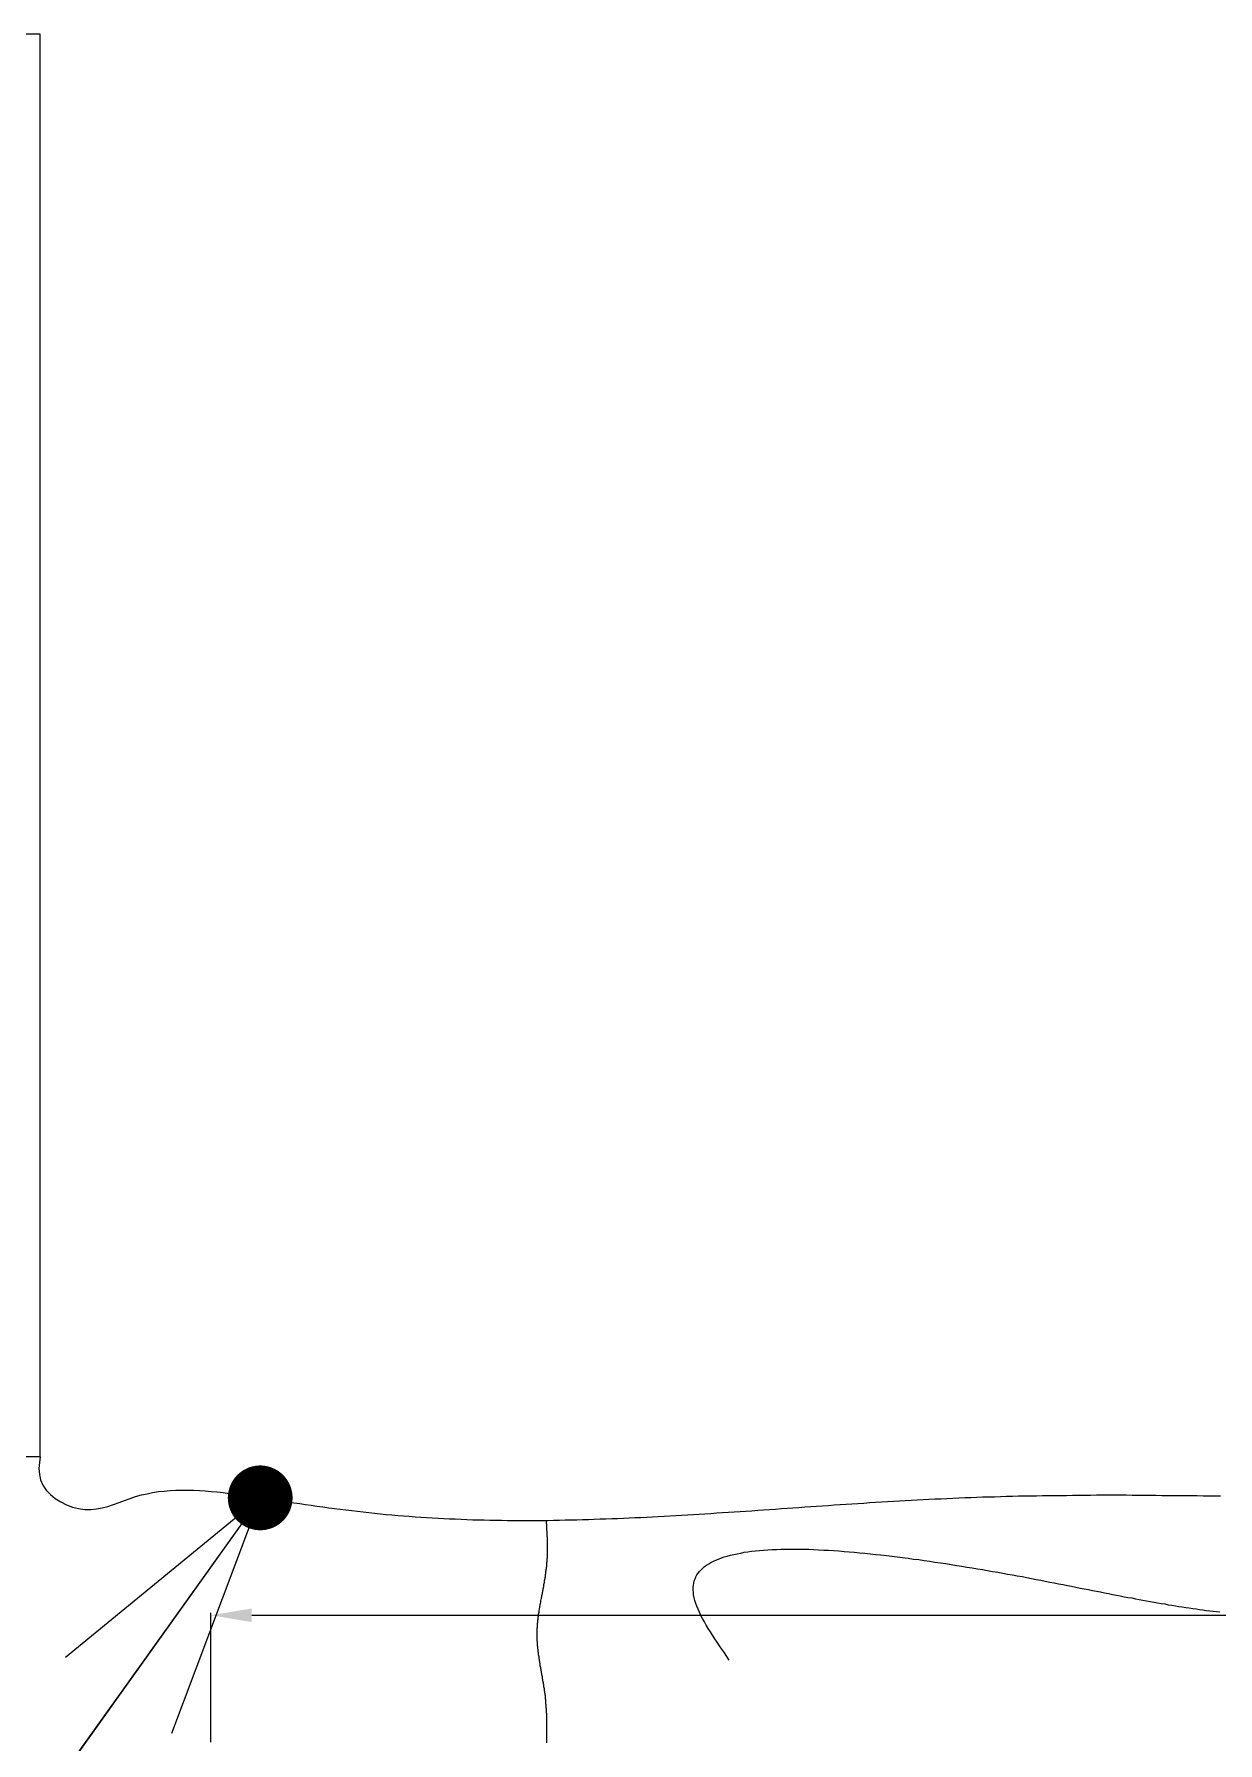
# Model space of a CAD drawing. Extents: x 443 to 1217, y -1921 to -677.
# Drawn here: x 758.74 to 768.22, y -760.84 to -747.15 of the extents above; entities that cross this region are included whole.
import ezdxf

# ---------------------------------------------------------------- set-up
doc = ezdxf.new("R2010")
doc.units = 0
doc.header["$MEASUREMENT"] = 0
doc.layers.get('0').update_dxf_attribs({"linetype": 'CONTINUOUS'})
for name, color, linetype in [('1', 7, 'CONTINUOUS'), ('10', 7, 'CONTINUOUS'), ('3', 8, 'CONTINUOUS')]:
    doc.layers.add(name, color=color, linetype=linetype)

msp = doc.modelspace()

# ---------------------------------------------------------------- linework, layer by layer
at = {"color": 7, "linetype": 'Continuous'}
msp.add_line((760.548, -758.877), (747.53, -777.087), dxfattribs=at)
at = {"color": 0}
for q in [(758.989, -760.156), (759.035, -760.988), (759.837, -760.764)]:
    msp.add_line((760.548, -758.877), q, dxfattribs=at)
at = {"color": 0, "const_width": 0.26}
msp.add_lwpolyline([(760.677, -758.89, 1), (760.419, -758.864, 1), (760.677, -758.89)], format="xyb", dxfattribs=at)
at = {"layer": '1', "color": 7}
for p, q in [((762.842, -759.065), (762.842, -759.057)), ((762.843, -759.072), (762.842, -759.065)), ((762.843, -759.081), (762.843, -759.072)), ((762.844, -759.089), (762.843, -759.081)), ((762.844, -759.097), (762.844, -759.089)), ((762.845, -759.105), (762.844, -759.097)), ((762.845, -759.113), (762.845, -759.105)), ((762.845, -759.121), (762.845, -759.113)), ((762.846, -759.129), (762.845, -759.121)), ((762.846, -759.138), (762.846, -759.129)), ((762.847, -759.145), (762.846, -759.138)), ((762.847, -759.153), (762.847, -759.145)), ((762.847, -759.162), (762.847, -759.153)), ((762.848, -759.169), (762.847, -759.162)), ((762.848, -759.178), (762.848, -759.169)), ((762.848, -759.186), (762.848, -759.178)), ((762.849, -759.193), (762.848, -759.186)), ((762.849, -759.202), (762.849, -759.193)), ((762.849, -759.21), (762.849, -759.202)), ((762.849, -759.217), (762.849, -759.21)), ((762.85, -759.226), (762.849, -759.217)), ((762.848, -759.362), (762.849, -759.355)), ((762.849, -759.338), (762.85, -759.331)), ((762.849, -759.346), (762.849, -759.338)), ((762.849, -759.355), (762.849, -759.346)), ((762.85, -759.234), (762.85, -759.226)), ((762.85, -759.242), (762.85, -759.234)), ((762.85, -759.25), (762.85, -759.242)), ((762.85, -759.258), (762.85, -759.25)), ((762.85, -759.266), (762.85, -759.258)), ((762.85, -759.274), (762.85, -759.266)), ((762.85, -759.282), (762.85, -759.274)), ((762.85, -759.29), (762.85, -759.282)), ((762.85, -759.298), (762.85, -759.29)), ((762.85, -759.307), (762.85, -759.298)), ((762.85, -759.314), (762.85, -759.307)), ((762.85, -759.322), (762.85, -759.314)), ((762.85, -759.331), (762.85, -759.322)), ((764.221, -759.367), (764.243, -759.358)), ((764.243, -759.358), (764.267, -759.35)), ((764.267, -759.35), (764.291, -759.343)), ((764.291, -759.343), (764.316, -759.336)), ((764.316, -759.336), (764.342, -759.33)), ((764.342, -759.33), (764.369, -759.324)), ((764.369, -759.324), (764.398, -759.319)), ((764.398, -759.319), (764.426, -759.313)), ((764.426, -759.313), (764.456, -759.309)), ((764.456, -759.309), (764.486, -759.305)), ((764.486, -759.305), (764.518, -759.301)), ((764.518, -759.301), (764.549, -759.298)), ((764.549, -759.298), (764.582, -759.296)), ((764.582, -759.296), (764.616, -759.294)), ((764.616, -759.294), (764.65, -759.291)), ((764.65, -759.291), (764.684, -759.29)), ((764.684, -759.29), (764.719, -759.289)), ((764.719, -759.289), (764.755, -759.288)), ((764.755, -759.288), (764.792, -759.288)), ((764.792, -759.288), (764.829, -759.288)), ((764.829, -759.288), (764.866, -759.288)), ((764.866, -759.288), (764.905, -759.289)), ((764.905, -759.289), (764.944, -759.289)), ((764.944, -759.289), (764.983, -759.291)), ((764.983, -759.291), (765.022, -759.293)), ((765.022, -759.293), (765.063, -759.295)), ((765.063, -759.295), (765.103, -759.297)), ((765.103, -759.297), (765.143, -759.299)), ((765.143, -759.299), (765.185, -759.302)), ((765.185, -759.302), (765.226, -759.306)), ((765.226, -759.306), (765.267, -759.309)), ((765.267, -759.309), (765.31, -759.312)), ((765.31, -759.312), (765.351, -759.317)), ((765.351, -759.317), (765.394, -759.321)), ((765.394, -759.321), (765.436, -759.325)), ((765.436, -759.325), (765.48, -759.33)), ((765.48, -759.33), (765.522, -759.334)), ((765.522, -759.334), (765.566, -759.339)), ((765.566, -759.339), (765.609, -759.344)), ((765.609, -759.344), (765.652, -759.349)), ((765.652, -759.349), (765.696, -759.355)), ((765.696, -759.355), (765.739, -759.36)), ((765.739, -759.36), (765.782, -759.367)), ((762.834, -759.499), (762.835, -759.491)), ((762.835, -759.491), (762.836, -759.482)), ((762.836, -759.482), (762.837, -759.475)), ((762.837, -759.475), (762.838, -759.467)), ((762.838, -759.467), (762.839, -759.458)), ((762.839, -759.458), (762.84, -759.451)), ((762.84, -759.451), (762.842, -759.443)), ((762.842, -759.443), (762.843, -759.434)), ((762.843, -759.434), (762.844, -759.427)), ((762.844, -759.427), (762.845, -759.419)), ((762.845, -759.41), (762.846, -759.403)), ((762.845, -759.419), (762.845, -759.41)), ((762.846, -759.395), (762.847, -759.386)), ((762.846, -759.403), (762.846, -759.395)), ((762.847, -759.379), (762.848, -759.37)), ((762.847, -759.386), (762.847, -759.379)), ((762.848, -759.37), (762.848, -759.362)), ((764.039, -759.509), (764.048, -759.494)), ((764.048, -759.494), (764.058, -759.48)), ((764.058, -759.48), (764.069, -759.466)), ((764.069, -759.466), (764.082, -759.453)), ((764.082, -759.453), (764.095, -759.44)), ((764.095, -759.44), (764.109, -759.428)), ((764.109, -759.428), (764.125, -759.416)), ((764.125, -759.416), (764.142, -759.405)), ((764.142, -759.405), (764.16, -759.394)), ((764.16, -759.394), (764.18, -759.384)), ((764.18, -759.384), (764.199, -759.375)), ((764.199, -759.375), (764.221, -759.367)), ((765.782, -759.367), (765.825, -759.372)), ((765.825, -759.372), (765.869, -759.379)), ((765.869, -759.379), (765.913, -759.384)), ((765.913, -759.384), (765.955, -759.391)), ((765.955, -759.391), (765.999, -759.397)), ((765.999, -759.397), (766.041, -759.404)), ((766.041, -759.404), (766.084, -759.41)), ((766.084, -759.41), (766.127, -759.418)), ((766.127, -759.418), (766.169, -759.424)), ((766.169, -759.424), (766.211, -759.431)), ((766.211, -759.431), (766.253, -759.437)), ((766.253, -759.437), (766.295, -759.445)), ((766.295, -759.445), (766.337, -759.452)), ((766.337, -759.452), (766.377, -759.459)), ((766.377, -759.459), (766.417, -759.466)), ((766.417, -759.466), (766.458, -759.473)), ((766.458, -759.473), (766.498, -759.48)), ((766.498, -759.48), (766.537, -759.488)), ((766.537, -759.488), (766.576, -759.494)), ((766.576, -759.494), (766.614, -759.502)), ((762.809, -759.642), (762.81, -759.634)), ((762.81, -759.634), (762.812, -759.626)), ((762.812, -759.626), (762.813, -759.618)), ((762.813, -759.618), (762.815, -759.61)), ((762.815, -759.61), (762.816, -759.602)), ((762.816, -759.602), (762.818, -759.594)), ((762.818, -759.594), (762.82, -759.586)), ((762.82, -759.586), (762.821, -759.578)), ((762.821, -759.578), (762.822, -759.57)), ((762.822, -759.57), (762.824, -759.563)), ((762.824, -759.563), (762.825, -759.554)), ((762.825, -759.554), (762.826, -759.546)), ((762.826, -759.546), (762.827, -759.539)), ((762.827, -759.539), (762.83, -759.53)), ((762.83, -759.53), (762.831, -759.522)), ((762.831, -759.522), (762.832, -759.515)), ((762.832, -759.515), (762.833, -759.506)), ((762.833, -759.506), (762.834, -759.499)), ((764.017, -759.596), (764.019, -759.577)), ((764.017, -759.615), (764.017, -759.596)), ((764.019, -759.635), (764.017, -759.615)), ((764.019, -759.577), (764.022, -759.56)), ((764.022, -759.56), (764.026, -759.542)), ((764.026, -759.542), (764.033, -759.526)), ((764.033, -759.526), (764.039, -759.509)), ((766.614, -759.502), (766.653, -759.508)), ((766.653, -759.508), (766.691, -759.516)), ((766.691, -759.516), (766.728, -759.522)), ((766.728, -759.522), (766.765, -759.53)), ((766.765, -759.53), (766.802, -759.537)), ((766.802, -759.537), (766.839, -759.543)), ((766.839, -759.543), (766.875, -759.551)), ((766.875, -759.551), (766.91, -759.557)), ((766.91, -759.557), (766.946, -759.565)), ((766.946, -759.565), (766.981, -759.572)), ((766.981, -759.572), (767.016, -759.578)), ((767.016, -759.578), (767.049, -759.585)), ((767.049, -759.585), (767.084, -759.592)), ((767.084, -759.592), (767.118, -759.599)), ((767.118, -759.599), (767.151, -759.605)), ((767.151, -759.605), (767.184, -759.612)), ((767.184, -759.612), (767.217, -759.618)), ((767.217, -759.618), (767.25, -759.625)), ((767.25, -759.625), (767.281, -759.631)), ((767.281, -759.631), (767.314, -759.637)), ((762.784, -759.778), (762.786, -759.769)), ((762.786, -759.769), (762.787, -759.761)), ((762.787, -759.761), (762.788, -759.754)), ((762.788, -759.754), (762.789, -759.746)), ((762.789, -759.746), (762.791, -759.737)), ((762.791, -759.737), (762.792, -759.73)), ((762.792, -759.73), (762.794, -759.722)), ((762.794, -759.722), (762.796, -759.713)), ((762.796, -759.713), (762.797, -759.706)), ((762.797, -759.706), (762.798, -759.698)), ((762.798, -759.698), (762.8, -759.689)), ((762.8, -759.689), (762.801, -759.682)), ((762.801, -759.682), (762.802, -759.674)), ((762.802, -759.674), (762.804, -759.666)), ((762.804, -759.666), (762.806, -759.658)), ((762.806, -759.658), (762.808, -759.65)), ((762.808, -759.65), (762.809, -759.642)), ((764.021, -759.655), (764.019, -759.635)), ((764.025, -759.677), (764.021, -759.655)), ((764.031, -759.699), (764.025, -759.677)), ((764.038, -759.722), (764.031, -759.699)), ((764.046, -759.745), (764.038, -759.722)), ((764.057, -759.769), (764.046, -759.745)), ((764.068, -759.793), (764.057, -759.769)), ((767.314, -759.637), (767.346, -759.643)), ((767.346, -759.643), (767.377, -759.65)), ((767.377, -759.65), (767.409, -759.657)), ((767.409, -759.657), (767.439, -759.662)), ((767.439, -759.662), (767.47, -759.669)), ((767.47, -759.669), (767.501, -759.674)), ((767.501, -759.674), (767.531, -759.679)), ((767.531, -759.679), (767.562, -759.686)), ((767.562, -759.686), (767.591, -759.691)), ((767.591, -759.691), (767.621, -759.697)), ((767.621, -759.697), (767.651, -759.702)), ((767.651, -759.702), (767.68, -759.708)), ((767.68, -759.708), (767.71, -759.713)), ((767.71, -759.713), (767.738, -759.718)), ((767.738, -759.718), (767.768, -759.723)), ((767.768, -759.723), (767.796, -759.727)), ((767.796, -759.727), (767.824, -759.733)), ((767.824, -759.733), (767.853, -759.737)), ((767.853, -759.737), (767.881, -759.742)), ((767.881, -759.742), (767.909, -759.746)), ((767.909, -759.746), (767.936, -759.75)), ((767.936, -759.75), (767.965, -759.755)), ((767.965, -759.755), (767.992, -759.759)), ((767.992, -759.759), (768.02, -759.763)), ((768.02, -759.763), (768.048, -759.767)), ((768.048, -759.767), (768.075, -759.77)), ((768.075, -759.77), (768.102, -759.774)), ((762.769, -759.904), (762.77, -759.896)), ((762.769, -759.913), (762.769, -759.904)), ((762.77, -759.889), (762.771, -759.88)), ((762.77, -759.896), (762.77, -759.889)), ((762.771, -759.88), (762.772, -759.872)), ((762.772, -759.872), (762.773, -759.865)), ((762.773, -759.857), (762.774, -759.848)), ((762.773, -759.865), (762.773, -759.857)), ((762.774, -759.848), (762.775, -759.841)), ((762.775, -759.841), (762.776, -759.833)), ((762.776, -759.833), (762.777, -759.824)), ((762.777, -759.824), (762.778, -759.817)), ((762.778, -759.817), (762.779, -759.809)), ((762.779, -759.809), (762.78, -759.801)), ((762.78, -759.801), (762.782, -759.793)), ((762.782, -759.793), (762.783, -759.785)), ((762.783, -759.785), (762.784, -759.778)), ((764.08, -759.818), (764.068, -759.793)), ((764.093, -759.844), (764.08, -759.818)), ((764.107, -759.87), (764.093, -759.844)), ((764.122, -759.896), (764.107, -759.87)), ((764.138, -759.924), (764.122, -759.896)), ((768.102, -759.774), (768.129, -759.778)), ((768.129, -759.778), (768.157, -759.781)), ((768.157, -759.781), (768.184, -759.784)), ((768.184, -759.784), (768.211, -759.786)), ((768.211, -759.786), (768.237, -759.79)), ((762.766, -759.944), (762.767, -759.936)), ((762.766, -759.952), (762.766, -759.944)), ((762.766, -759.96), (762.766, -759.952)), ((762.766, -759.968), (762.766, -759.96)), ((762.766, -759.976), (762.766, -759.968)), ((762.766, -759.983), (762.766, -759.976)), ((762.766, -759.992), (762.766, -759.983)), ((762.766, -760), (762.766, -759.992)), ((762.767, -760.007), (762.766, -760)), ((762.767, -759.92), (762.769, -759.913)), ((762.767, -759.928), (762.767, -759.92)), ((762.767, -759.936), (762.767, -759.928)), ((762.767, -760.015), (762.767, -760.007)), ((762.767, -760.024), (762.767, -760.015)), ((762.769, -760.031), (762.767, -760.024)), ((762.769, -760.039), (762.769, -760.031)), ((762.77, -760.048), (762.769, -760.039)), ((764.156, -759.951), (764.138, -759.924)), ((764.173, -759.978), (764.156, -759.951)), ((764.191, -760.005), (764.173, -759.978)), ((764.209, -760.034), (764.191, -760.005)), ((764.229, -760.062), (764.209, -760.034)), ((762.77, -760.055), (762.77, -760.048)), ((762.771, -760.063), (762.77, -760.055)), ((762.772, -760.071), (762.771, -760.063)), ((762.772, -760.079), (762.772, -760.071)), ((762.773, -760.087), (762.772, -760.079)), ((762.774, -760.095), (762.773, -760.087)), ((762.775, -760.103), (762.774, -760.095)), ((762.776, -760.111), (762.775, -760.103)), ((762.777, -760.119), (762.776, -760.111)), ((762.778, -760.127), (762.777, -760.119)), ((762.779, -760.135), (762.778, -760.127)), ((762.78, -760.143), (762.779, -760.135)), ((762.782, -760.15), (762.78, -760.143)), ((762.783, -760.159), (762.782, -760.15)), ((762.784, -760.167), (762.783, -760.159)), ((762.785, -760.174), (762.784, -760.167)), ((762.786, -760.183), (762.785, -760.174)), ((764.248, -760.09), (764.229, -760.062)), ((764.268, -760.119), (764.248, -760.09)), ((764.288, -760.147), (764.268, -760.119)), ((764.307, -760.176), (764.288, -760.147)), ((762.788, -760.191), (762.786, -760.183)), ((762.789, -760.198), (762.788, -760.191)), ((762.79, -760.207), (762.789, -760.198)), ((762.791, -760.215), (762.79, -760.207)), ((762.792, -760.222), (762.791, -760.215)), ((762.795, -760.23), (762.792, -760.222)), ((762.796, -760.239), (762.795, -760.23)), ((762.797, -760.246), (762.796, -760.239)), ((762.799, -760.254), (762.797, -760.246)), ((762.8, -760.262), (762.799, -760.254)), ((762.801, -760.27), (762.8, -760.262)), ((762.803, -760.278), (762.801, -760.27)), ((762.804, -760.286), (762.803, -760.278)), ((762.806, -760.294), (762.804, -760.286)), ((762.808, -760.302), (762.806, -760.294)), ((762.809, -760.31), (762.808, -760.302)), ((762.81, -760.318), (762.809, -760.31)), ((762.811, -760.326), (762.81, -760.318)), ((762.813, -760.334), (762.811, -760.326)), ((762.814, -760.342), (762.813, -760.334)), ((762.815, -760.35), (762.814, -760.342)), ((762.818, -760.358), (762.815, -760.35)), ((762.819, -760.366), (762.818, -760.358)), ((762.82, -760.374), (762.819, -760.366)), ((762.821, -760.382), (762.82, -760.374)), ((762.822, -760.39), (762.821, -760.382)), ((762.823, -760.398), (762.822, -760.39)), ((762.825, -760.406), (762.823, -760.398)), ((762.826, -760.414), (762.825, -760.406)), ((762.827, -760.422), (762.826, -760.414)), ((762.828, -760.43), (762.827, -760.422)), ((762.83, -760.438), (762.828, -760.43)), ((762.831, -760.446), (762.83, -760.438)), ((762.832, -760.454), (762.831, -760.446)), ((762.833, -760.462), (762.832, -760.454)), ((762.833, -760.47), (762.833, -760.462)), ((762.834, -760.478), (762.833, -760.47)), ((762.835, -760.486), (762.834, -760.478)), ((762.836, -760.494), (762.835, -760.486)), ((762.836, -760.502), (762.836, -760.494)), ((762.837, -760.51), (762.836, -760.502)), ((762.838, -760.518), (762.837, -760.51)), ((762.838, -760.526), (762.838, -760.518)), ((762.839, -760.534), (762.838, -760.526)), ((762.839, -760.541), (762.839, -760.534)), ((762.84, -760.55), (762.839, -760.541)), ((762.84, -760.558), (762.84, -760.55)), ((762.842, -760.567), (762.84, -760.558)), ((762.842, -760.574), (762.842, -760.567)), ((762.843, -760.582), (762.842, -760.574)), ((762.843, -760.591), (762.843, -760.582)), ((762.843, -760.598), (762.843, -760.591)), ((762.844, -760.606), (762.843, -760.598)), ((762.844, -760.614), (762.844, -760.606)), ((762.844, -760.622), (762.844, -760.614)), ((762.844, -760.63), (762.844, -760.622)), ((762.845, -760.638), (762.844, -760.63)), ((762.845, -760.646), (762.845, -760.638)), ((762.845, -760.655), (762.845, -760.646)), ((762.845, -760.662), (762.845, -760.655)), ((762.845, -760.67), (762.845, -760.662)), ((762.845, -760.679), (762.845, -760.67)), ((762.846, -760.686), (762.845, -760.679)), ((762.846, -760.695), (762.846, -760.686)), ((762.846, -760.703), (762.846, -760.695)), ((762.846, -760.71), (762.846, -760.703)), ((762.846, -760.719), (762.846, -760.71)), ((762.846, -760.727), (762.846, -760.719)), ((762.846, -760.734), (762.846, -760.727)), ((762.846, -760.743), (762.846, -760.734)), ((762.846, -760.751), (762.846, -760.743)), ((762.846, -760.759), (762.846, -760.751)), ((762.846, -760.767), (762.846, -760.759)), ((762.846, -760.775), (762.846, -760.767)), ((762.846, -760.783), (762.846, -760.775)), ((762.846, -760.791), (762.846, -760.783)), ((762.846, -760.799), (762.846, -760.791)), ((762.846, -760.807), (762.846, -760.799)), ((762.846, -760.815), (762.846, -760.807)), ((762.846, -760.824), (762.846, -760.815)), ((762.846, -760.831), (762.846, -760.824)), ((762.846, -760.839), (762.846, -760.831))]:
    msp.add_line(p, q, dxfattribs=at)
at = {"layer": '10', "color": 7, "linetype": 'Continuous'}
for p, q in [((760.153, -760.833), (760.153, -759.798)), ((760.48, -759.817), (770.493, -759.817))]:
    msp.add_line(p, q, dxfattribs=at)
msp.add_solid([(760.48, -759.763), (760.48, -759.872), (760.153, -759.817)], dxfattribs=at)
at = {"layer": '3', "linetype": 'Continuous'}
msp.add_line((758.784, -747.152), (758.459, -747.152), dxfattribs=at)
at = {"layer": '3', "color": 3, "linetype": 'Continuous'}
msp.add_line((758.784, -758.547), (758.784, -747.152), dxfattribs=at)
at = {"layer": '3', "color": 7, "linetype": 'Continuous'}
msp.add_line((758.784, -758.547), (758.459, -758.547), dxfattribs=at)
at = {"layer": '3', "color": 3}
for p, q in [((758.779, -758.595), (758.775, -758.643)), ((758.775, -758.643), (758.779, -758.689)), ((758.784, -758.547), (758.779, -758.595)), ((758.779, -758.689), (758.788, -758.733)), ((758.788, -758.733), (758.807, -758.776)), ((758.807, -758.776), (758.834, -758.815)), ((758.834, -758.815), (758.867, -758.85)), ((758.867, -758.85), (758.906, -758.883)), ((758.906, -758.883), (758.95, -758.91)), ((758.95, -758.91), (758.996, -758.933)), ((758.996, -758.933), (759.043, -758.951)), ((759.282, -758.957), (759.328, -758.945)), ((759.328, -758.945), (759.373, -758.93)), ((759.373, -758.93), (759.417, -758.913)), ((759.417, -758.913), (759.461, -758.897)), ((759.461, -758.897), (759.506, -758.882)), ((759.506, -758.882), (759.55, -758.866)), ((759.55, -758.866), (759.596, -758.854)), ((759.596, -758.854), (759.642, -758.844)), ((759.642, -758.844), (759.686, -758.835)), ((759.686, -758.835), (759.733, -758.827)), ((759.733, -758.827), (759.779, -758.822)), ((759.779, -758.822), (759.826, -758.818)), ((759.826, -758.818), (759.873, -758.815)), ((759.873, -758.815), (759.92, -758.814)), ((759.92, -758.814), (759.967, -758.814)), ((759.967, -758.814), (760.013, -758.816)), ((760.013, -758.816), (760.061, -758.818)), ((760.061, -758.818), (760.108, -758.821)), ((760.108, -758.821), (760.156, -758.825)), ((760.156, -758.825), (760.203, -758.829)), ((760.203, -758.829), (760.251, -758.835)), ((760.251, -758.835), (760.299, -758.841)), ((760.299, -758.841), (760.346, -758.848)), ((760.346, -758.848), (760.394, -758.854)), ((760.394, -758.854), (760.441, -758.861)), ((760.441, -758.861), (760.489, -758.868)), ((760.489, -758.868), (760.535, -758.875)), ((760.535, -758.875), (760.583, -758.882)), ((760.583, -758.882), (760.63, -758.889)), ((760.63, -758.889), (760.677, -758.896)), ((760.677, -758.896), (760.724, -758.903)), ((760.724, -758.903), (760.771, -758.91)), ((760.771, -758.91), (760.818, -758.917)), ((760.818, -758.917), (760.865, -758.923)), ((760.865, -758.923), (760.91, -758.93)), ((760.91, -758.93), (760.957, -758.936)), ((760.957, -758.936), (761.003, -758.943)), ((761.003, -758.943), (761.05, -758.949)), ((761.05, -758.949), (761.097, -758.956)), ((764.911, -758.95), (764.959, -758.947)), ((764.959, -758.947), (765.006, -758.944)), ((765.006, -758.944), (765.053, -758.941)), ((765.053, -758.941), (765.101, -758.937)), ((765.101, -758.937), (765.148, -758.934)), ((765.148, -758.934), (765.196, -758.931)), ((765.196, -758.931), (765.242, -758.927)), ((765.242, -758.927), (765.289, -758.924)), ((765.289, -758.924), (765.337, -758.921)), ((765.337, -758.921), (765.384, -758.919)), ((765.384, -758.919), (765.432, -758.915)), ((765.432, -758.915), (765.479, -758.912)), ((765.479, -758.912), (765.527, -758.909)), ((765.527, -758.909), (765.574, -758.907)), ((765.574, -758.907), (765.622, -758.903)), ((765.622, -758.903), (765.67, -758.901)), ((765.67, -758.901), (765.716, -758.898)), ((765.716, -758.898), (765.764, -758.896)), ((765.764, -758.896), (765.812, -758.893)), ((765.812, -758.893), (765.859, -758.89)), ((765.859, -758.89), (765.907, -758.888)), ((765.907, -758.888), (765.955, -758.886)), ((765.955, -758.886), (766.002, -758.884)), ((766.002, -758.884), (766.05, -758.882)), ((766.05, -758.882), (766.098, -758.879)), ((766.098, -758.879), (766.146, -758.877)), ((766.146, -758.877), (766.194, -758.875)), ((766.194, -758.875), (766.242, -758.873)), ((766.242, -758.873), (766.289, -758.872)), ((766.289, -758.872), (766.337, -758.87)), ((766.337, -758.87), (766.385, -758.869)), ((766.385, -758.869), (766.432, -758.868)), ((766.432, -758.868), (766.48, -758.865)), ((766.48, -758.865), (766.528, -758.864)), ((766.528, -758.864), (766.576, -758.863)), ((766.576, -758.863), (766.624, -758.862)), ((766.624, -758.862), (766.672, -758.861)), ((766.672, -758.861), (766.72, -758.86)), ((766.72, -758.86), (766.768, -758.86)), ((766.768, -758.86), (766.816, -758.859)), ((766.816, -758.859), (766.864, -758.858)), ((766.864, -758.858), (766.912, -758.858)), ((766.912, -758.858), (766.96, -758.857)), ((766.96, -758.857), (767.008, -758.857)), ((767.008, -758.857), (767.056, -758.856)), ((767.056, -758.856), (767.104, -758.856)), ((767.104, -758.856), (767.152, -758.856)), ((767.152, -758.856), (767.2, -758.856)), ((767.2, -758.856), (767.248, -758.854)), ((767.248, -758.854), (767.296, -758.854)), ((767.296, -758.854), (767.344, -758.854)), ((767.344, -758.854), (767.39, -758.854)), ((767.39, -758.854), (767.438, -758.854)), ((767.438, -758.854), (767.486, -758.854)), ((767.486, -758.854), (767.534, -758.856)), ((767.534, -758.856), (767.582, -758.856)), ((767.582, -758.856), (767.629, -758.856)), ((767.629, -758.856), (767.677, -758.856)), ((767.677, -758.856), (767.724, -758.856)), ((767.724, -758.856), (767.772, -758.857)), ((767.772, -758.857), (767.82, -758.857)), ((767.82, -758.857), (767.867, -758.857)), ((767.867, -758.857), (767.914, -758.858)), ((767.914, -758.858), (767.962, -758.858)), ((767.962, -758.858), (768.008, -758.859)), ((768.008, -758.859), (768.055, -758.859)), ((768.055, -758.859), (768.103, -758.86)), ((768.103, -758.86), (768.15, -758.86)), ((768.15, -758.86), (768.197, -758.86)), ((768.197, -758.86), (768.244, -758.861)), ((759.043, -758.951), (759.093, -758.963)), ((759.093, -758.963), (759.142, -758.97)), ((759.142, -758.97), (759.19, -758.971)), ((759.19, -758.971), (759.236, -758.966)), ((759.236, -758.966), (759.282, -758.957)), ((761.097, -758.956), (761.142, -758.961)), ((761.142, -758.961), (761.188, -758.968)), ((761.188, -758.968), (761.235, -758.973)), ((761.235, -758.973), (761.281, -758.979)), ((761.281, -758.979), (761.327, -758.984)), ((761.327, -758.984), (761.374, -758.99)), ((761.374, -758.99), (761.419, -758.995)), ((761.419, -758.995), (761.465, -758.999)), ((761.465, -758.999), (761.512, -759.005)), ((761.512, -759.005), (761.558, -759.009)), ((761.558, -759.009), (761.603, -759.014)), ((761.603, -759.014), (761.65, -759.017)), ((761.65, -759.017), (761.696, -759.021)), ((761.696, -759.021), (761.742, -759.024)), ((761.742, -759.024), (761.789, -759.028)), ((761.789, -759.028), (761.835, -759.031)), ((761.835, -759.031), (761.88, -759.034)), ((761.88, -759.034), (761.927, -759.038)), ((761.927, -759.038), (761.973, -759.04)), ((761.973, -759.04), (762.02, -759.042)), ((762.02, -759.042), (762.066, -759.044)), ((762.066, -759.044), (762.111, -759.046)), ((762.111, -759.046), (762.158, -759.048)), ((762.158, -759.048), (762.204, -759.05)), ((762.204, -759.05), (762.251, -759.052)), ((762.251, -759.052), (762.297, -759.053)), ((762.297, -759.053), (762.343, -759.054)), ((762.343, -759.054), (762.389, -759.055)), ((762.389, -759.055), (762.436, -759.056)), ((762.436, -759.056), (762.482, -759.056)), ((762.482, -759.056), (762.529, -759.057)), ((762.529, -759.057), (762.575, -759.057)), ((762.575, -759.057), (762.621, -759.058)), ((762.621, -759.058), (762.667, -759.058)), ((762.667, -759.058), (762.714, -759.058)), ((762.714, -759.058), (762.76, -759.057)), ((762.76, -759.057), (762.807, -759.057)), ((762.807, -759.057), (762.854, -759.057)), ((762.854, -759.057), (762.899, -759.056)), ((762.899, -759.056), (762.946, -759.055)), ((762.946, -759.055), (762.992, -759.054)), ((762.992, -759.054), (763.039, -759.054)), ((763.039, -759.054), (763.086, -759.053)), ((763.086, -759.053), (763.131, -759.051)), ((763.131, -759.051), (763.178, -759.05)), ((763.178, -759.05), (763.225, -759.048)), ((763.225, -759.048), (763.272, -759.046)), ((763.272, -759.046), (763.318, -759.045)), ((763.318, -759.045), (763.365, -759.043)), ((763.365, -759.043), (763.411, -759.042)), ((763.411, -759.042), (763.458, -759.04)), ((763.458, -759.04), (763.504, -759.038)), ((763.504, -759.038), (763.551, -759.035)), ((763.551, -759.035), (763.598, -759.033)), ((763.598, -759.033), (763.645, -759.031)), ((763.645, -759.031), (763.692, -759.029)), ((763.692, -759.029), (763.737, -759.026)), ((763.737, -759.026), (763.784, -759.023)), ((763.784, -759.023), (763.831, -759.021)), ((763.831, -759.021), (763.878, -759.018)), ((763.878, -759.018), (763.925, -759.016)), ((763.925, -759.016), (763.972, -759.012)), ((763.972, -759.012), (764.019, -759.01)), ((764.019, -759.01), (764.065, -759.007)), ((764.065, -759.007), (764.112, -759.004)), ((764.112, -759.004), (764.159, -759.002)), ((764.159, -759.002), (764.206, -758.998)), ((764.206, -758.998), (764.253, -758.995)), ((764.253, -758.995), (764.3, -758.992)), ((764.3, -758.992), (764.347, -758.988)), ((764.347, -758.988), (764.393, -758.986)), ((764.393, -758.986), (764.44, -758.983)), ((764.44, -758.983), (764.488, -758.98)), ((764.488, -758.98), (764.535, -758.976)), ((764.535, -758.976), (764.582, -758.973)), ((764.582, -758.973), (764.629, -758.97)), ((764.629, -758.97), (764.676, -758.967)), ((764.676, -758.967), (764.723, -758.963)), ((764.723, -758.963), (764.771, -758.96)), ((764.771, -758.96), (764.817, -758.957)), ((764.817, -758.957), (764.864, -758.954)), ((764.864, -758.954), (764.911, -758.95))]:
    msp.add_line(p, q, dxfattribs=at)

doc.saveas('drawing.dxf')
